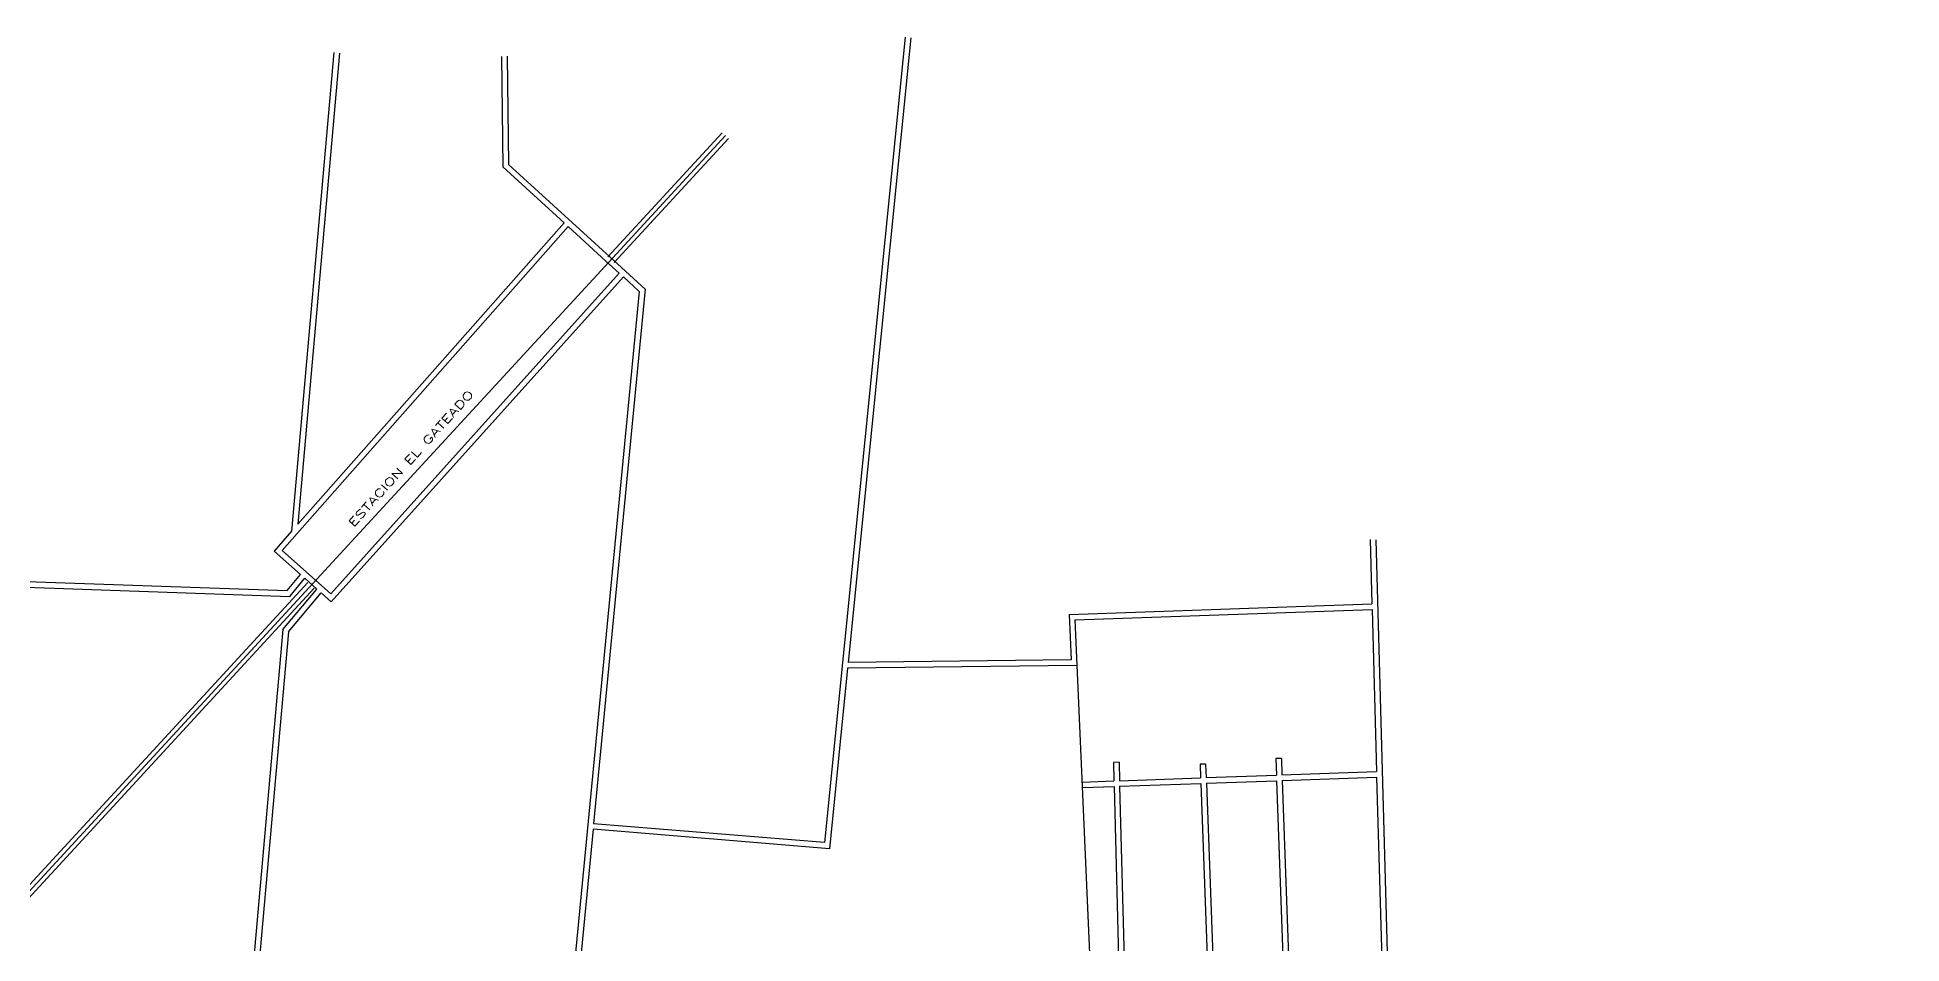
# Model space of a CAD drawing. Header units: millimetres. Extents: x 4375152 to 4409667, y 6523746 to 6549185.
# Drawn here: x 4392191 to 4396850, y 6533501 to 6535766 of the extents above; entities that cross this region are included whole.
import ezdxf

# ---------------------------------------------------------------- set-up
doc = ezdxf.new("R2010")
doc.units = ezdxf.units.MM
for name, color, linetype in [('FERROCARRIL', 252, 'VÍAS'), ('LINEA CALLE', 252, 'Continuous'), ('NOMBRE CALLE', 252, 'Continuous')]:
    doc.layers.add(name, color=color, linetype=linetype)
doc.styles.add('ROMANS', font='romans')
doc.linetypes.add('VÍAS', pattern='A,3.81,[130,ltypeshp.shx,S=6.35,R=0,X=0,Y=0],3.81', length=7.62)

msp = doc.modelspace()

# ---------------------------------------------------------------- linework, layer by layer
at = {"layer": 'FERROCARRIL', "ltscale": 0.3, "transparency": 33554687, "flags": 128}
msp.add_lwpolyline([(4393910.1, 6535520.1), (4392150.2, 6533609.3), (4391117.1, 6532506.6)], dxfattribs=at)
at = {"layer": 'LINEA CALLE', "transparency": 33554687}
for p, q in [((4394359.8, 6535765.6), (4394157.5, 6533753.3)), ((4394373.8, 6535764.2), (4394216.8, 6534203.4)), ((4392931.8, 6535727.4), (4392826.2, 6534531.4)), ((4392945.8, 6535726.2), (4392841.8, 6534549.1)), ((4393350.8, 6535717.9), (4393354.4, 6535441.7)), ((4393364.8, 6535718.1), (4393368.3, 6535448)), ((4393354.4, 6535441.7), (4393506.9, 6535302.4)), ((4393368.3, 6535448), (4393621.1, 6535216.9)), ((4393517.2, 6535292.9), (4392802.3, 6534483.2)), ((4393506.9, 6535302.4), (4392841.8, 6534549.1)), ((4393517.2, 6535292.9), (4393611.6, 6535206.6)), ((4392924, 6534374.8), (4393644.8, 6535176.2)), ((4393611.6, 6535206.6), (4393644.8, 6535176.2)), ((4393621.1, 6535216.9), (4393709.4, 6535136.2)), ((4392925, 6534355.1), (4393655.2, 6535166.8)), ((4393694.8, 6535130.6), (4393461.9, 6532710.3)), ((4393709.4, 6535136.2), (4393580.9, 6533800.5)), ((4393655.2, 6535166.8), (4393694.8, 6535130.6)), ((4392826.2, 6534531.4), (4392782.6, 6534482)), ((4392782.6, 6534482), (4392848.7, 6534423.1)), ((4392802.3, 6534483.2), (4392878.4, 6534415.4)), ((4395521.1, 6534510.6), (4395525.6, 6534349.6)), ((4391799.2, 6534404), (4392821.4, 6534368.6)), ((4391800.4, 6534417.9), (4392815, 6534382.9)), ((4392804.5, 6534285.6), (4392889.2, 6534387)), ((4392815, 6534382.9), (4392848.7, 6534423.1)), ((4392821.4, 6534368.6), (4392859.1, 6534413.8)), ((4392859.1, 6534413.8), (4392868.9, 6534405.2)), ((4392868.9, 6534405.2), (4392889.2, 6534387)), ((4392878.4, 6534415.4), (4392924, 6534374.8)), ((4392818.1, 6534280), (4392899.7, 6534377.7)), ((4392899.7, 6534377.7), (4392925, 6534355.1)), ((4394769.1, 6534323.2), (4395525.6, 6534349.6)), ((4394783.7, 6534309.7), (4395526, 6534335.6)), ((4395526, 6534335.6), (4395537.2, 6533930.8)), ((4394769.1, 6534323.2), (4394774, 6534210.1)), ((4394783.7, 6534309.7), (4394850.4, 6532779.4)), ((4392804.5, 6534285.6), (4392669.6, 6532758.1)), ((4392818.1, 6534280), (4392683.6, 6532757.2)), ((4394788.6, 6534196.3), (4394215.4, 6534189.4)), ((4394774, 6534210.1), (4394216.8, 6534203.4)), ((4394215.4, 6534189.4), (4394170, 6533738.2)), ((4395299.5, 6533963.7), (4395285.5, 6533963.2)), ((4395285.5, 6533963.2), (4395287, 6533921.9)), ((4395299.5, 6533963.7), (4395301, 6533922.4)), ((4394893.8, 6533954.1), (4394879.8, 6533953.7)), ((4394879.8, 6533953.7), (4394881, 6533907.6)), ((4394893.8, 6533954.1), (4394895, 6533908)), ((4394895, 6533908), (4395097.5, 6533915.2)), ((4395110.3, 6533949.6), (4395096.3, 6533949)), ((4395096.3, 6533949), (4395097.5, 6533915.2)), ((4395110.3, 6533949.6), (4395111.5, 6533915.7)), ((4395111.5, 6533915.7), (4395287, 6533921.9)), ((4395301, 6533922.4), (4395537.2, 6533930.8)), ((4395301.5, 6533908.4), (4395537.6, 6533916.8)), ((4395537.6, 6533916.8), (4395551.8, 6533404.9)), ((4394801.3, 6533904.7), (4394881, 6533907.6)), ((4394801.3, 6533904.7), (4394801.8, 6533890.7)), ((4394801.8, 6533890.7), (4394881.4, 6533893.6)), ((4394881.4, 6533893.6), (4394910.2, 6532794.5)), ((4394895.4, 6533894.1), (4395098, 6533901.2)), ((4394895.4, 6533894.1), (4394909.2, 6533366.8)), ((4395098, 6533901.2), (4395117.7, 6533366.4)), ((4395112, 6533901.7), (4395287.5, 6533907.9)), ((4395112, 6533901.7), (4395131.6, 6533367.7)), ((4395287.5, 6533907.9), (4395306.5, 6533383.2)), ((4395301.5, 6533908.4), (4395320.5, 6533384.4)), ((4393579.5, 6533786.6), (4393522.9, 6533197.8)), ((4394170, 6533738.2), (4393579.5, 6533786.6)), ((4394157.5, 6533753.3), (4393580.9, 6533800.5))]:
    msp.add_line(p, q, dxfattribs=at)
at = {"layer": 'LINEA CALLE', "transparency": 33554687, "flags": 128}
for points in [[(4393616.7, 6535217.2), (4393902.3, 6535527.3)], [(4393632.3, 6535202.9), (4393917.9, 6535512.9)], [(4391102.6, 6532506.6), (4392142.4, 6533616.6), (4392866.9, 6534403.1)], [(4391131.7, 6532506.6), (4392158, 6533602.1), (4392882.8, 6534389)]]:
    msp.add_lwpolyline(points, dxfattribs=at)
msp.add_lwpolyline([(4395535.2, 6534509.9), (4395608.4, 6531872.7, 0.061652), (4395724, 6531966.5, -0.028633), (4395939.1, 6532148.6, -0.015887), (4396215.7, 6532348.3), (4396744.6, 6532727), (4397364.4, 6533577)], format="xyb", dxfattribs=at)

# ---------------------------------------------------------------- texts
at = {"layer": 'NOMBRE CALLE', "transparency": 33554687, "style": 'ROMANS', "width": 1.5}
msp.add_text('ESTACION EL GATEADO', height=20, rotation=47.8129, dxfattribs=at).set_placement((4392981, 6534540.4))

doc.saveas('drawing.dxf')
